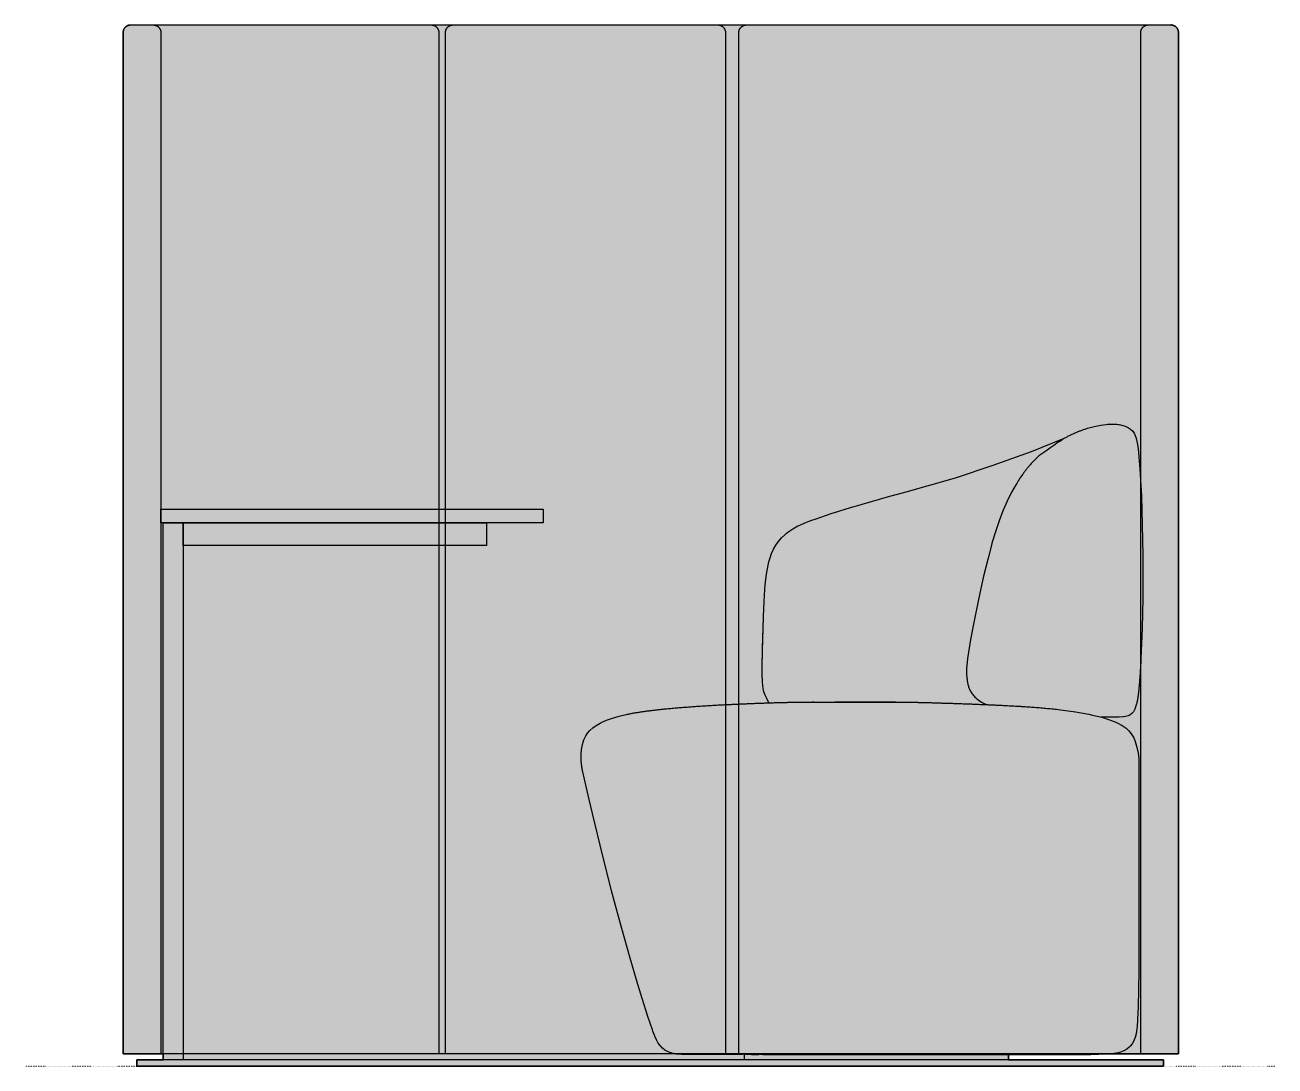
# Model space of a CAD drawing. Header units: millimetres. Extents: x 0 to 2970, y -1248 to 1380.
# Drawn here: x 0 to 1656, y 0 to 1380 of the extents above; entities that cross this region are included whole.
import ezdxf

# ---------------------------------------------------------------- set-up
doc = ezdxf.new("R2010")
doc.units = ezdxf.units.MM
doc.linetypes.add('Dots', pattern=[1, 0, -1])
doc.layers.add('Blocks', color=7, linetype='Continuous')
doc.layers.add('Blocks$Fill', color=7, linetype='Continuous', true_color=0xffffff)
for name, color, linetype, lineweight, true_color in [('Blocks$Inner', 7, 'Continuous', 25, 0x007f00), ('Blocks$Outline', 7, 'Continuous', 35, 0xff3f3f), ('Groud', 7, 'Dots', 25, 0x243775)]:
    doc.layers.add(name, color=color, linetype=linetype, lineweight=lineweight, true_color=true_color)

# ---------------------------------------------------------------- blocks, each defined once
blk = doc.blocks.new('Tulipan Pod Side')
at = {"layer": 'Blocks$Fill'}
blk.add_hatch(color=256, dxfattribs=at).paths.add_polyline_path([(137.9, 1379.8), (1518.1, 1380), (1518.5, 1380), (1518.9, 1380), (1519.3, 1379.9), (1519.7, 1379.9), (1520.1, 1379.8), (1520.5, 1379.7), (1520.8, 1379.6), (1521.2, 1379.5), (1521.6, 1379.4), (1522, 1379.2), (1522.3, 1379), (1522.7, 1378.9), (1523.1, 1378.7), (1523.4, 1378.5), (1523.7, 1378.3), (1524.1, 1378), (1524.4, 1377.8), (1524.7, 1377.5), (1525, 1377.2), (1525.3, 1377), (1525.5, 1376.7), (1525.8, 1376.4), (1526, 1376.1), (1526.3, 1375.7), (1526.5, 1375.4), (1526.7, 1375.1), (1526.9, 1374.7), (1527.1, 1374.4), (1527.3, 1374), (1527.4, 1373.6), (1527.5, 1373.2), (1527.7, 1372.9), (1527.8, 1372.5), (1527.9, 1372.1), (1527.9, 1371.7), (1528, 1371.3), (1528, 1370.9), (1528.1, 1370.5), (1528.1, 1370.1), (1528.1, 1370), (1528.1, 16), (1433.5, 16), (1411.9, 15.4), (1309.7, 15.2), (1309.7, 15.2), (1308.9, 15.2), (1308.9, 15.2), (1308.9, 15.2), (1308.9, 15.2), (1308.9, 15.2), (1308.9, 15.2), (1308.9, 15.2), (1306.5, 15.2), (1306.5, 15.2), (1306.5, 15.2), (1306.5, 15.2), (1306.5, 15.2), (1306.5, 15.2), (1306.5, 15.2), (1303.1, 15.2), (1303.1, 8), (1508.1, 8), (1508.1, 0), (148.1, 0), (148.1, 8), (183.2, 8), (183.2, 16), (130, 16), (130, 1370), (130, 1370.4), (130, 1370.8), (130.1, 1371.2), (130.1, 1371.6), (130.2, 1372), (130.3, 1372.4), (130.4, 1372.8), (130.5, 1373.1), (130.6, 1373.5), (130.8, 1373.9), (130.9, 1374.3), (131.1, 1374.6), (131.3, 1375), (131.5, 1375.3), (131.7, 1375.6), (132, 1376), (132.2, 1376.3), (132.5, 1376.6), (132.7, 1376.9), (133, 1377.2), (133.3, 1377.4), (133.6, 1377.7), (133.9, 1378), (134.2, 1378.2), (134.6, 1378.4), (134.9, 1378.6), (135.3, 1378.8), (135.6, 1379), (136, 1379.2), (136.4, 1379.3), (136.7, 1379.5), (137.1, 1379.6), (137.5, 1379.7)], flags=0)
at = {"layer": 'Blocks$Inner'}
for p, q in [((953.1, 8), (953.1, 16)), ((1206.8, 15.2), (1079, 15.4)), ((1303.1, 8), (1303.1, 16))]:
    blk.add_line(p, q, dxfattribs=at)
for points in [[(137.9, 1379.8), (1518.1, 1380), (1518.5, 1380), (1518.9, 1380), (1519.3, 1379.9), (1519.7, 1379.9), (1520.1, 1379.8), (1520.5, 1379.7), (1520.8, 1379.6), (1521.2, 1379.5), (1521.6, 1379.4), (1522, 1379.2), (1522.3, 1379), (1522.7, 1378.9), (1523.1, 1378.7), (1523.4, 1378.5), (1523.7, 1378.3), (1524.1, 1378), (1524.4, 1377.8), (1524.7, 1377.5), (1525, 1377.2), (1525.3, 1377), (1525.5, 1376.7), (1525.8, 1376.4), (1526, 1376.1), (1526.3, 1375.7), (1526.5, 1375.4), (1526.7, 1375.1), (1526.9, 1374.7), (1527.1, 1374.4), (1527.3, 1374), (1527.4, 1373.6), (1527.5, 1373.2), (1527.7, 1372.9), (1527.8, 1372.5), (1527.9, 1372.1), (1527.9, 1371.7), (1528, 1371.3), (1528, 1370.9), (1528.1, 1370.5), (1528.1, 1370.1), (1528.1, 1370), (1528.1, 16), (130, 16), (130, 1370), (130, 1370.4), (130, 1370.8), (130.1, 1371.2), (130.1, 1371.6), (130.2, 1372), (130.3, 1372.4), (130.4, 1372.8), (130.5, 1373.1), (130.6, 1373.5), (130.8, 1373.9), (130.9, 1374.3), (131.1, 1374.6), (131.3, 1375), (131.5, 1375.3), (131.7, 1375.6), (132, 1376), (132.2, 1376.3), (132.5, 1376.6), (132.7, 1376.9), (133, 1377.2), (133.3, 1377.4), (133.6, 1377.7), (133.9, 1378), (134.2, 1378.2), (134.6, 1378.4), (134.9, 1378.6), (135.3, 1378.8), (135.6, 1379), (136, 1379.2), (136.4, 1379.3), (136.7, 1379.5), (137.1, 1379.6), (137.5, 1379.7)], [(180, 738), (686.6, 738), (686.6, 720), (180, 720)], [(209.4, 720), (611.6, 720), (611.6, 690), (209.4, 690)], [(148.1, 0), (1508.1, 0), (1508.1, 8), (148.1, 8)]]:
    blk.add_lwpolyline(points, close=True, dxfattribs=at)
for points in [[(137.9, 1379.8), (138.3, 1379.9), (138.7, 1379.9), (139.1, 1380), (139.5, 1380), (139.9, 1380), (140, 1380)], [(170, 1380), (170.4, 1380), (170.8, 1380), (171.2, 1379.9), (171.6, 1379.9), (172, 1379.8), (172.4, 1379.7), (172.7, 1379.6), (173.1, 1379.5), (173.5, 1379.4), (173.9, 1379.2), (174.2, 1379), (174.6, 1378.9), (175, 1378.7), (175.3, 1378.5), (175.6, 1378.3), (176, 1378), (176.3, 1377.8), (176.6, 1377.5), (176.9, 1377.2), (177.2, 1377), (177.4, 1376.7), (177.7, 1376.4), (177.9, 1376.1), (178.2, 1375.7), (178.4, 1375.4), (178.6, 1375.1), (178.8, 1374.7), (179, 1374.4), (179.2, 1374), (179.3, 1373.6), (179.4, 1373.2), (179.6, 1372.9), (179.7, 1372.5), (179.8, 1372.1), (179.8, 1371.7), (179.9, 1371.3), (179.9, 1370.9), (180, 1370.5), (180, 1370.1), (180, 1370), (180, 16)], [(538.2, 1380), (538.6, 1380), (539, 1380), (539.4, 1379.9), (539.8, 1379.9), (540.2, 1379.8), (540.6, 1379.7), (541, 1379.6), (541.4, 1379.5), (541.7, 1379.4), (542.1, 1379.2), (542.5, 1379), (542.8, 1378.9), (543.2, 1378.7), (543.5, 1378.5), (543.9, 1378.3), (544.2, 1378), (544.5, 1377.8), (544.8, 1377.5), (545.1, 1377.2), (545.4, 1377), (545.7, 1376.7), (545.9, 1376.4), (546.2, 1376.1), (546.4, 1375.7), (546.6, 1375.4), (546.8, 1375.1), (547, 1374.7), (547.2, 1374.4), (547.4, 1374), (547.5, 1373.6), (547.7, 1373.2), (547.8, 1372.9), (547.9, 1372.5), (548, 1372.1), (548.1, 1371.7), (548.1, 1371.3), (548.2, 1370.9), (548.2, 1370.5), (548.2, 1370.1), (548.2, 1370), (548.2, 16)], [(557, 16), (557, 1370), (557, 1370.4), (557, 1370.8), (557, 1371.2), (557.1, 1371.6), (557.2, 1372), (557.3, 1372.4), (557.4, 1372.8), (557.5, 1373.1), (557.6, 1373.5), (557.8, 1373.9), (557.9, 1374.3), (558.1, 1374.6), (558.3, 1375), (558.5, 1375.3), (558.7, 1375.6), (558.9, 1376), (559.2, 1376.3), (559.5, 1376.6), (559.7, 1376.9), (560, 1377.2), (560.3, 1377.4), (560.6, 1377.7), (560.9, 1378), (561.2, 1378.2), (561.6, 1378.4), (561.9, 1378.6), (562.3, 1378.8), (562.6, 1379), (563, 1379.2), (563.3, 1379.3), (563.7, 1379.5), (564.1, 1379.6), (564.5, 1379.7), (564.9, 1379.8), (565.3, 1379.9), (565.7, 1379.9), (566.1, 1380), (566.5, 1380), (566.9, 1380), (567, 1380)], [(917.9, 1380), (918.3, 1380), (918.7, 1380), (919.1, 1379.9), (919.5, 1379.9), (919.9, 1379.8), (920.3, 1379.7), (920.7, 1379.6), (921.1, 1379.5), (921.5, 1379.4), (921.8, 1379.2), (922.2, 1379), (922.5, 1378.9), (922.9, 1378.7), (923.2, 1378.5), (923.6, 1378.3), (923.9, 1378), (924.2, 1377.8), (924.5, 1377.5), (924.8, 1377.2), (925.1, 1377), (925.4, 1376.7), (925.6, 1376.4), (925.9, 1376.1), (926.1, 1375.7), (926.3, 1375.4), (926.6, 1375.1), (926.7, 1374.7), (926.9, 1374.4), (927.1, 1374), (927.2, 1373.6), (927.4, 1373.2), (927.5, 1372.9), (927.6, 1372.5), (927.7, 1372.1), (927.8, 1371.7), (927.8, 1371.3), (927.9, 1370.9), (927.9, 1370.5), (927.9, 1370.1), (927.9, 1370), (927.9, 16)], [(945.7, 16), (945.7, 1370), (945.7, 1370.4), (945.7, 1370.8), (945.8, 1371.2), (945.8, 1371.6), (945.9, 1372), (946, 1372.4), (946.1, 1372.8), (946.2, 1373.1), (946.3, 1373.5), (946.5, 1373.9), (946.7, 1374.3), (946.8, 1374.6), (947, 1375), (947.2, 1375.3), (947.4, 1375.6), (947.7, 1376), (947.9, 1376.3), (948.2, 1376.6), (948.5, 1376.9), (948.7, 1377.2), (949, 1377.4), (949.3, 1377.7), (949.6, 1378), (950, 1378.2), (950.3, 1378.4), (950.6, 1378.6), (951, 1378.8), (951.3, 1379), (951.7, 1379.2), (952.1, 1379.3), (952.5, 1379.5), (952.8, 1379.6), (953.2, 1379.7), (953.6, 1379.8), (954, 1379.9), (954.4, 1379.9), (954.8, 1380), (955.2, 1380), (955.6, 1380), (955.7, 1380)], [(1478.1, 16), (1478.1, 1370), (1478.1, 1370.4), (1478.1, 1370.8), (1478.2, 1371.2), (1478.2, 1371.6), (1478.3, 1372), (1478.4, 1372.4), (1478.5, 1372.8), (1478.6, 1373.1), (1478.7, 1373.5), (1478.9, 1373.9), (1479, 1374.3), (1479.2, 1374.6), (1479.4, 1375), (1479.6, 1375.3), (1479.8, 1375.6), (1480.1, 1376), (1480.3, 1376.3), (1480.6, 1376.6), (1480.8, 1376.9), (1481.1, 1377.2), (1481.4, 1377.4), (1481.7, 1377.7), (1482, 1378), (1482.3, 1378.2), (1482.7, 1378.4), (1483, 1378.6), (1483.4, 1378.8), (1483.7, 1379), (1484.1, 1379.2), (1484.5, 1379.3), (1484.8, 1379.5), (1485.2, 1379.6), (1485.6, 1379.7), (1486, 1379.8), (1486.4, 1379.9), (1486.8, 1379.9), (1487.2, 1380), (1487.6, 1380), (1488, 1380), (1488.1, 1380)], [(1407.5, 845.4), (1416.6, 847.9), (1425.2, 849.6), (1432.5, 850.5)], [(1451.2, 850), (1456.1, 848.6), (1460.6, 846.7), (1464.4, 844.4), (1464.5, 844.3), (1467.5, 841.6), (1469.3, 838.9), (1470.8, 835.8), (1472, 832.2), (1472.1, 831.9), (1473.5, 826), (1474.6, 818.5), (1475.8, 807.6), (1477.1, 791), (1477.5, 784.3), (1478.9, 755.3), (1480.2, 717.6), (1481, 677.4), (1481.1, 656), (1480.8, 620.2), (1479.9, 580.6), (1478.3, 540), (1477.6, 526.5)], [(1226.6, 778), (1232.7, 779.9), (1282.5, 796.6), (1332.1, 814.2), (1333.2, 814.6), (1375.9, 831.7)], [(976.8, 527.9), (977.2, 553.6), (978.3, 594.6), (978.3, 595.4), (978.7, 606.3), (979.5, 624), (980.6, 638.2), (982.4, 652.2), (984.5, 663.8), (985.6, 668.4), (985.6, 668.4), (986.7, 672.4), (989.1, 679.3), (991.7, 685.3), (994.6, 690.6), (998.1, 695.5), (1002, 700.1), (1006.5, 704.3), (1008.2, 705.7), (1010.6, 707.6), (1017.2, 712), (1024, 715.9), (1025.8, 716.7), (1033.1, 720), (1042.3, 723.4), (1046.9, 725), (1069.4, 732.7), (1071.3, 733.3), (1093.7, 740.3), (1106.4, 744), (1107.6, 744.4), (1142.8, 754.3), (1167.3, 761.1), (1167.3, 761.1), (1226.6, 778), (1232.7, 779.9)], [(1312.7, 770.6), (1306.6, 759.7), (1301.1, 748.7), (1296, 736.9), (1291, 723.9), (1286, 709.3), (1281, 692.9), (1280.8, 692.1), (1275.8, 673.3), (1270, 649.5), (1263.6, 620.6), (1256.9, 588), (1252.7, 565.4), (1248.8, 540.4), (1247.5, 526.4), (1247.5, 518.2), (1247.6, 516)], [(209.4, 8), (183.2, 8), (183.2, 720), (209.6, 720), (209.6, 8), (183.2, 8), (183.4, 8)], [(985.5, 481.4), (982.7, 487.2), (980.5, 491.5), (978.9, 496.2), (978.3, 498.3), (977.4, 503.7), (976.9, 509.8), (976.7, 518.9), (976.8, 526.9), (976.8, 527.9), (977.1, 550.8), (978.3, 594.6)], [(1042.7, 482.4), (1042.7, 482.4), (1042.8, 482.4), (1043, 482.4), (1043.2, 482.4), (1043, 482.4), (1042.8, 482.4), (1042.7, 482.4), (1042.7, 482.4)], [(1153.3, 482.4), (1153.1, 482.4), (1152.7, 482.4), (1151.8, 482.4), (1150.6, 482.4), (1139.5, 482.4), (1128.3, 482.4), (1117.1, 482.4), (1128.3, 482.4), (1139.5, 482.4), (1150.6, 482.4), (1151.8, 482.4), (1152.7, 482.4), (1153.1, 482.4), (1153.3, 482.4)], [(1262.8, 485.3), (1267.1, 482.4), (1271.7, 480.1), (1274.4, 479.1)], [(736.8, 411.9), (737.4, 419.5), (738.7, 426.4), (740.4, 432.2), (742.6, 437), (742.9, 437.5), (745.4, 441.3), (748.5, 444.9), (752.2, 448.2), (756.6, 451.4), (762, 454.5), (763.4, 455.2), (770.4, 458.3), (778.2, 461.2), (787.1, 463.8), (796.4, 466), (796.8, 466.1)], [(1368.6, 472.6), (1391.9, 469.4), (1409.5, 466.4), (1414.4, 465.3), (1426.6, 462.3), (1436.8, 459), (1445.2, 455.6), (1446.7, 454.9), (1453.6, 451.2), (1458.6, 447.7), (1462.5, 444.2), (1465.6, 440.5), (1466.5, 439), (1468.8, 434.9), (1470.9, 430), (1472.7, 424.2), (1474.2, 417.4), (1474.5, 415.2), (1475.4, 407.4), (1475.7, 399.3), (1475.7, 395.3), (1475.7, 377), (1475.7, 361.5), (1475.7, 356.4), (1475.7, 275.3), (1475.7, 238), (1475.7, 223.9), (1475.4, 125.1), (1474.5, 78.3), (1473.9, 62.2)], [(1472.6, 480), (1470.3, 472.9), (1468.3, 469.4), (1466.5, 467.4), (1464.1, 465.6), (1461.4, 464.3), (1457.9, 463.4), (1455.1, 463), (1455, 462.9), (1449.4, 462.6), (1446, 462.6), (1425.4, 462.6)], [(847.8, 21.1), (844.6, 23.7), (841.4, 27), (839, 30.2), (836.5, 34.5), (834.4, 39.4), (831.8, 46.2), (831.2, 47.9), (825, 65.8), (817.5, 89.6), (812.3, 106.7), (811.8, 108.1), (800.8, 145.9), (787.6, 193.4), (777.2, 232.4), (777.2, 232.5), (765.6, 278.2), (751.7, 334.9), (747.3, 353.2), (738.4, 391.8)], [(1470.8, 38.2), (1468.9, 33.3), (1466.6, 29.4), (1464, 26.1), (1462.7, 24.9), (1459.6, 22.5), (1455.8, 20.3), (1451.3, 18.5), (1448.2, 17.5), (1442.9, 16.5), (1439.7, 16.2), (1411.9, 15.4)], [(1079, 15.4), (1210.8, 15.2), (1217.8, 15.2), (1239.1, 15.2), (1258, 15.2), (1276.9, 15.2), (1295.8, 15.2)], [(1295.8, 15.2), (1292.4, 15.2), (1266.4, 15.2), (1252.7, 15.2), (1245.7, 15.2), (1239.1, 15.2)], [(1302, 15.2), (1299, 15.2), (1295.8, 15.2)], [(1308.9, 15.2), (1308.5, 15.2), (1307.9, 15.2), (1307.3, 15.2), (1306.5, 15.2)]]:
    blk.add_lwpolyline(points, dxfattribs=at)
for points, knots in [([(1375.9, 831.7), (1377.1, 832.4), (1379.7, 833.8), (1383.5, 835.7), (1386.8, 837.3), (1389.4, 838.4), (1391.4, 839.3), (1393.4, 840.2), (1396, 841.3), (1399.4, 842.6), (1403.4, 844.1), (1406.2, 845), (1407.5, 845.4)], [107.211508, 107.211508, 107.211508, 107.211508, 107.336508, 107.461508, 107.586508, 107.649008, 107.711508, 107.774008, 107.836508, 107.961508, 108.086508, 108.211508, 108.211508, 108.211508, 108.211508]), ([(1375.9, 831.7), (1375.9, 831.7), (1375.9, 831.7), (1375.8, 831.7), (1375.8, 831.7), (1375.8, 831.7), (1375.8, 831.7), (1375.8, 831.7), (1375.8, 831.7), (1375.8, 831.7), (1375.8, 831.6), (1375.7, 831.6), (1375.7, 831.6), (1375.7, 831.6), (1375.6, 831.5), (1375.5, 831.5), (1375.4, 831.4), (1375.3, 831.3), (1375.1, 831.1), (1374.8, 830.9), (1374.6, 830.8), (1374.5, 830.7), (1374.4, 830.7), (1374.3, 830.6), (1374.2, 830.5), (1374, 830.3), (1373.8, 830.2), (1373.4, 829.9), (1373, 829.6), (1372.4, 829.2), (1371.5, 828.6), (1370.9, 828.2), (1343, 808.7)], [1, 1, 1, 1, 1.05, 1.1, 1.125, 1.15, 1.175, 1.1875, 1.2, 1.2125, 1.225, 1.25, 1.275, 1.3, 1.35, 1.4, 1.4375, 1.475, 1.5125, 1.55, 1.5875, 1.596875, 1.60625, 1.625, 1.64375, 1.6625, 1.7, 1.7375, 1.775, 1.85, 1.925, 2, 2, 2, 2]), ([(1370.6, 828), (1371.1, 828.3), (1371.6, 828.7), (1372.4, 829.2), (1372.9, 829.5), (1373.3, 829.9), (1373.7, 830.1), (1374, 830.3), (1374.2, 830.4), (1374.3, 830.6), (1374.4, 830.6), (1374.5, 830.7), (1374.6, 830.8), (1374.8, 830.9), (1375, 831.1), (1375.2, 831.2), (1375.4, 831.3), (1375.5, 831.4), (1375.5, 831.5), (1375.6, 831.5), (1375.6, 831.6), (1375.7, 831.6), (1375.7, 831.6), (1375.7, 831.6), (1375.8, 831.6), (1375.8, 831.7), (1375.8, 831.7), (1375.8, 831.7), (1375.8, 831.7), (1375.9, 831.7), (1375.9, 831.7), (1375.9, 831.7)], [0, 0, 0, 0, 0.1, 0.15, 0.2, 0.25, 0.3, 0.325, 0.35, 0.375, 0.3875, 0.4, 0.41875, 0.4375, 0.475, 0.5125, 0.55, 0.5875, 0.60625, 0.625, 0.6625, 0.7, 0.7375, 0.75625, 0.775, 0.79375, 0.8125, 0.85, 0.8875, 0.925, 1, 1, 1, 1]), ([(1343, 808.7), (1341, 806.8), (1337.1, 803.1), (1332.5, 798.1), (1329, 794), (1326.4, 790.8), (1324, 787.6), (1320.8, 783.2), (1317, 777.6), (1314.1, 773), (1312.7, 770.6)], [2, 2, 2, 2, 2.166667, 2.333333, 2.416667, 2.5, 2.583333, 2.666667, 2.833333, 3, 3, 3, 3]), ([(1247.6, 516), (1247.8, 514.4), (1248, 512.2), (1248.4, 509.1), (1248.9, 506.9), (1249.4, 504.7), (1250.1, 502.5), (1250.9, 500.4), (1251.5, 499), (1251.9, 498.3)], [19, 19, 19, 19, 19.25, 19.375, 19.5, 19.625, 19.75, 19.875, 20, 20, 20, 20]), ([(1477.6, 526.5), (1477.5, 525.7), (1477.5, 524.5), (1477.4, 522.9), (1477.3, 521.7), (1477.2, 520.5), (1477.2, 519.4), (1477.1, 518.2), (1477, 517.1), (1476.9, 515.9), (1476.8, 514.4), (1476.7, 512.4), (1476.5, 510), (1476.4, 508.1), (1476.2, 506.5), (1476.1, 505.4), (1476, 504.2), (1475.9, 503.1), (1475.8, 501.9), (1475.7, 500.8), (1475.6, 499.6), (1475.5, 498.4), (1475.4, 497.3), (1475.2, 496.1), (1475.1, 494.9), (1475, 493.8), (1474.8, 492.6), (1474.7, 491.4), (1474.5, 490.3), (1474.4, 489.3), (1474.3, 488.5), (1474.1, 487.8), (1474, 486.8), (1473.8, 485.7), (1473.6, 484.6), (1473.3, 483.4), (1473, 481.9), (1472.7, 480.7), (1472.6, 480)], [134.211508, 134.211508, 134.211508, 134.211508, 134.261508, 134.286508, 134.311508, 134.336508, 134.361508, 134.386508, 134.411508, 134.436508, 134.461508, 134.511508, 134.561508, 134.611508, 134.636508, 134.661508, 134.686508, 134.711508, 134.736508, 134.761508, 134.786508, 134.811508, 134.836508, 134.861508, 134.886508, 134.911508, 134.936508, 134.961508, 134.986508, 135.011508, 135.024008, 135.036508, 135.061508, 135.086508, 135.111508, 135.136508, 135.161508, 135.211508, 135.211508, 135.211508, 135.211508]), ([(918.4, 478.6), (920.3, 478.7), (924.1, 478.9), (928.9, 479.1), (932.7, 479.3), (935.6, 479.4), (938.5, 479.6), (941.3, 479.7), (944.2, 479.8), (947.1, 479.9), (950, 480.1), (952.8, 480.2), (955.7, 480.3), (958.6, 480.4), (961.5, 480.5), (964.4, 480.6), (967.2, 480.8), (970.1, 480.9), (973, 481), (975.9, 481.1), (978.7, 481.2), (981.6, 481.3), (984.5, 481.4), (987.4, 481.5), (990.2, 481.6), (994.1, 481.7), (996.9, 481.8), (998.8, 481.8)], [90.629527, 90.629527, 90.629527, 90.629527, 90.700956, 90.772384, 90.808099, 90.843813, 90.879527, 90.915242, 90.950956, 90.98667, 91.022384, 91.058099, 91.093813, 91.129527, 91.165242, 91.200956, 91.23667, 91.272384, 91.308099, 91.343813, 91.379527, 91.415242, 91.450956, 91.48667, 91.522384, 91.558099, 91.629527, 91.629527, 91.629527, 91.629527]), ([(998.8, 481.8), (999.8, 481.8), (1002, 481.9), (1005.2, 482), (1007.8, 482), (1009.9, 482.1), (1011.4, 482.1), (1013, 482.2), (1015.1, 482.2), (1017.7, 482.2), (1020.8, 482.3), (1023.9, 482.3), (1026.5, 482.3), (1028.6, 482.4), (1030.2, 482.4), (1031.7, 482.4), (1033.3, 482.4), (1034.9, 482.4), (1037, 482.4), (1039.5, 482.4), (1041.6, 482.4), (1042.7, 482.4)], [91.629527, 91.629527, 91.629527, 91.629527, 91.700956, 91.772384, 91.843813, 91.879527, 91.915242, 91.950956, 91.98667, 92.058099, 92.129527, 92.200956, 92.272384, 92.308099, 92.343813, 92.379527, 92.415242, 92.450956, 92.48667, 92.558099, 92.629527, 92.629527, 92.629527, 92.629527]), ([(1043.2, 482.4), (1043.2, 482.4), (1043.2, 482.4), (1043.3, 482.4), (1043.4, 482.4), (1043.5, 482.4), (1043.5, 482.4), (1043.6, 482.4), (1043.7, 482.4), (1043.8, 482.4), (1043.9, 482.4), (1044.1, 482.4), (1044.2, 482.4), (1044.4, 482.4), (1044.6, 482.3), (1044.8, 482.3), (1045, 482.3)], [0, 0, 0, 0, 0.125, 0.1875, 0.25, 0.3125, 0.375, 0.4375, 0.5, 0.5625, 0.625, 0.6875, 0.75, 0.8125, 0.875, 1, 1, 1, 1]), ([(1045, 482.3), (1044.8, 482.3), (1044.6, 482.3), (1044.4, 482.4), (1044.2, 482.4), (1044.1, 482.4), (1043.9, 482.4), (1043.8, 482.4), (1043.7, 482.4), (1043.6, 482.4), (1043.5, 482.4), (1043.5, 482.4), (1043.4, 482.4), (1043.3, 482.4), (1043.2, 482.4), (1043.2, 482.4), (1043.2, 482.4)], [1, 1, 1, 1, 1.125, 1.1875, 1.25, 1.3125, 1.375, 1.4375, 1.5, 1.5625, 1.625, 1.6875, 1.75, 1.8125, 1.875, 2, 2, 2, 2]), ([(1108.8, 482.4), (1109.2, 482.4), (1109.8, 482.4), (1110.7, 482.4), (1111.3, 482.4), (1111.8, 482.4), (1112.4, 482.4), (1113, 482.4), (1113.5, 482.4), (1114, 482.4), (1114.6, 482.4), (1115, 482.4), (1115.5, 482.4), (1116, 482.4), (1116.5, 482.4), (1116.9, 482.4), (1117.1, 482.4)], [3, 3, 3, 3, 3.125, 3.1875, 3.25, 3.3125, 3.375, 3.4375, 3.5, 3.5625, 3.625, 3.6875, 3.75, 3.8125, 3.875, 4, 4, 4, 4]), ([(1117.1, 482.4), (1116.9, 482.4), (1116.5, 482.4), (1116, 482.4), (1115.5, 482.4), (1115, 482.4), (1114.6, 482.4), (1114, 482.4), (1113.5, 482.4), (1113, 482.4), (1112.4, 482.4), (1111.8, 482.4), (1111.1, 482.4), (1110.1, 482.4), (1109.2, 482.4), (1108.8, 482.4)], [4, 4, 4, 4, 4.125, 4.1875, 4.25, 4.3125, 4.375, 4.4375, 4.5, 4.5625, 4.625, 4.6875, 4.75, 4.875, 5, 5, 5, 5]), ([(1153.3, 482.4), (1154.2, 482.4), (1155.5, 482.4), (1157.2, 482.4), (1158.5, 482.4), (1159.8, 482.4), (1161.1, 482.4), (1162.4, 482.4), (1163.8, 482.4), (1165.1, 482.4), (1166.8, 482.4), (1169, 482.3), (1171.2, 482.3), (1172.9, 482.3), (1174.2, 482.3), (1175.5, 482.2), (1177.3, 482.2), (1179.5, 482.2), (1181.7, 482.1), (1183.4, 482.1), (1184.8, 482.1), (1186.1, 482), (1187.3, 482), (1188.6, 482), (1189.9, 481.9), (1191.2, 481.9), (1192.5, 481.9), (1193.8, 481.8), (1195.6, 481.8), (1197.8, 481.7), (1199.6, 481.7), (1200.5, 481.7)], [10, 10, 10, 10, 10.055556, 10.083333, 10.111111, 10.138889, 10.166667, 10.194444, 10.222222, 10.25, 10.277778, 10.333333, 10.388889, 10.416667, 10.444444, 10.472222, 10.5, 10.555556, 10.611111, 10.638889, 10.666667, 10.694444, 10.722222, 10.75, 10.777778, 10.805556, 10.833333, 10.861111, 10.888889, 10.944444, 11, 11, 11, 11]), ([(1200.5, 481.7), (1202.3, 481.6), (1205.1, 481.5), (1208.9, 481.4), (1211.7, 481.3), (1214.5, 481.2), (1217.3, 481.1), (1220.1, 481.1), (1223, 481), (1225.8, 480.9), (1228.6, 480.8), (1231.4, 480.7), (1234.2, 480.6), (1237.1, 480.5), (1239.9, 480.4), (1242.7, 480.3), (1245.5, 480.2), (1248.3, 480.1), (1251.1, 480), (1253.9, 479.9), (1256.8, 479.8), (1259.6, 479.6), (1262.4, 479.5), (1265.2, 479.4), (1268, 479.3), (1270.8, 479.2), (1273.6, 479.1), (1276.4, 479), (1279.2, 478.8), (1282.1, 478.7), (1284.9, 478.6), (1287.7, 478.5), (1290.5, 478.3), (1293.3, 478.2), (1297.1, 478), (1299.9, 477.9), (1301.7, 477.8)], [11, 11, 11, 11, 11.055556, 11.083333, 11.111111, 11.138889, 11.166667, 11.194444, 11.222222, 11.25, 11.277778, 11.305556, 11.333333, 11.361111, 11.388889, 11.416667, 11.444444, 11.472222, 11.5, 11.527778, 11.555556, 11.583333, 11.611111, 11.638889, 11.666667, 11.694444, 11.722222, 11.75, 11.777778, 11.805556, 11.833333, 11.861111, 11.888889, 11.916667, 11.944444, 12, 12, 12, 12]), ([(796.8, 466.1), (798.4, 466.4), (801.7, 467.1), (806.7, 468), (810.8, 468.7), (814.2, 469.2), (816.7, 469.6), (819.2, 470), (821.7, 470.3), (824.2, 470.6), (826.7, 471), (829.2, 471.3), (832.6, 471.7), (836.8, 472.2), (841.8, 472.7), (845.2, 473.1), (846.9, 473.3)], [88.629527, 88.629527, 88.629527, 88.629527, 88.729527, 88.829527, 88.929527, 88.979527, 89.029527, 89.079527, 89.129527, 89.179527, 89.229527, 89.279527, 89.329527, 89.429527, 89.529527, 89.629527, 89.629527, 89.629527, 89.629527]), ([(846.9, 473.3), (849.3, 473.5), (854, 474), (861.1, 474.6), (867.1, 475.1), (871.8, 475.5), (875.4, 475.8), (879, 476), (882.6, 476.3), (886.1, 476.6), (889.7, 476.8), (893.3, 477.1), (898.1, 477.4), (904, 477.7), (911.2, 478.2), (916, 478.4), (918.4, 478.6)], [89.629527, 89.629527, 89.629527, 89.629527, 89.729527, 89.829527, 89.929527, 89.979527, 90.029527, 90.079527, 90.129527, 90.179527, 90.229527, 90.279527, 90.329527, 90.429527, 90.529527, 90.629527, 90.629527, 90.629527, 90.629527]), ([(1301.7, 477.8), (1303.1, 477.7), (1306, 477.6), (1310.2, 477.3), (1313.7, 477.1), (1316.5, 477), (1318.6, 476.8), (1320.7, 476.7), (1323.5, 476.5), (1326.9, 476.3), (1331.1, 476), (1335.3, 475.7), (1339.5, 475.4), (1343.6, 475.1), (1347.8, 474.7), (1353.3, 474.2), (1360.3, 473.5), (1365.8, 472.9), (1368.6, 472.6)], [12, 12, 12, 12, 12.0625, 12.125, 12.1875, 12.21875, 12.25, 12.28125, 12.3125, 12.375, 12.4375, 12.5, 12.5625, 12.625, 12.6875, 12.75, 12.875, 13, 13, 13, 13]), ([(738.4, 391.8), (738.3, 392.7), (738, 394.3), (737.5, 397.6), (737.1, 400.9), (736.8, 404.3), (736.7, 407.6), (736.7, 410.2), (736.8, 411.9)], [71.629527, 71.629527, 71.629527, 71.629527, 71.754527, 71.879527, 72.129527, 72.254527, 72.379527, 72.629527, 72.629527, 72.629527, 72.629527]), ([(1473.9, 62.2), (1473.8, 60.5), (1473.6, 57.5), (1473.3, 53.6), (1473.1, 50.7), (1472.9, 48.7), (1472.7, 47.5), (1472.6, 46.6), (1472.5, 45.9), (1472.4, 45.4), (1472.4, 45), (1472.3, 44.6), (1472.3, 44.3), (1472.2, 44), (1472.1, 43.6), (1472.1, 43.1), (1472, 42.7), (1471.9, 42.3), (1471.8, 41.9), (1471.7, 41.3), (1471.5, 40.5), (1471.2, 39.4), (1470.9, 38.6), (1470.8, 38.2)], [42, 42, 42, 42, 42.142857, 42.285714, 42.428571, 42.5, 42.571429, 42.607143, 42.642857, 42.678571, 42.696429, 42.714286, 42.732143, 42.75, 42.785714, 42.821429, 42.839286, 42.857143, 42.875, 42.892857, 42.928571, 42.964286, 43, 43, 43, 43]), ([(878.6, 15.3), (877.2, 15.3), (874.5, 15.3), (871.6, 15.4), (869.6, 15.5), (868.3, 15.5), (867, 15.6), (866.1, 15.6), (865.4, 15.7), (864.9, 15.7), (864.4, 15.7), (864.1, 15.7), (863.9, 15.8), (863.7, 15.8), (863.4, 15.8), (863.1, 15.8), (862.8, 15.9), (862.4, 15.9), (862.1, 16), (861.8, 16), (861.4, 16.1), (860.8, 16.2), (860, 16.3), (859.4, 16.4), (859.1, 16.5)], [12, 12, 12, 12, 12.142857, 12.285714, 12.357143, 12.428571, 12.5, 12.571429, 12.607143, 12.642857, 12.678571, 12.696429, 12.714286, 12.732143, 12.75, 12.785714, 12.821429, 12.839286, 12.857143, 12.875, 12.892857, 12.928571, 12.964286, 13, 13, 13, 13]), ([(942.9, 15.4), (942.4, 15.4), (941.6, 15.4), (940.5, 15.4), (939.7, 15.4), (938.9, 15.4), (938.2, 15.4), (937.4, 15.4), (936.6, 15.4), (935.8, 15.4), (935, 15.4), (934.2, 15.4), (933.4, 15.4), (932.6, 15.4), (931.5, 15.4), (930.7, 15.4), (930.1, 15.4)], [9, 9, 9, 9, 9.125, 9.1875, 9.25, 9.3125, 9.375, 9.4375, 9.5, 9.5625, 9.625, 9.6875, 9.75, 9.8125, 9.875, 10, 10, 10, 10]), ([(951.1, 15.5), (951.1, 15.5), (951, 15.5), (950.8, 15.5), (950.5, 15.5), (950.3, 15.4), (950, 15.4), (949.8, 15.4), (949.5, 15.4), (949.3, 15.4), (949, 15.4), (948.8, 15.4), (948.5, 15.4), (948.2, 15.4), (947.7, 15.4), (947, 15.4), (946.1, 15.4), (945, 15.4), (944, 15.4), (943.2, 15.4), (942.9, 15.4)], [8, 8, 8, 8, 8.03125, 8.0625, 8.09375, 8.125, 8.15625, 8.1875, 8.21875, 8.25, 8.28125, 8.3125, 8.34375, 8.375, 8.4375, 8.5, 8.625, 8.75, 8.875, 9, 9, 9, 9]), ([(962.5, 15.4), (962, 15.4), (960.9, 15.4), (959.3, 15.4), (957.9, 15.4), (956.9, 15.4), (956.1, 15.4), (955.4, 15.4), (954.8, 15.4), (954.4, 15.4), (954, 15.4), (953.6, 15.4), (953.2, 15.4), (952.8, 15.4), (952.3, 15.5), (951.7, 15.5), (951.3, 15.5), (951.1, 15.5)], [7, 7, 7, 7, 7.142857, 7.285714, 7.428571, 7.5, 7.571429, 7.642857, 7.678571, 7.714286, 7.75, 7.785714, 7.821429, 7.857143, 7.892857, 7.928571, 8, 8, 8, 8]), ([(962.5, 15.4), (963, 15.4), (964, 15.4), (965.4, 15.4), (967.3, 15.4), (968.6, 15.4), (969.5, 15.4)], [-1, -1, -1, -1, -0.8, -0.6, -0.4, 0, 0, 0, 0]), ([(969.5, 15.4), (968.6, 15.4), (967.3, 15.4), (965.4, 15.4), (964, 15.4), (963, 15.4), (962.5, 15.4)], [6, 6, 6, 6, 6.4, 6.6, 6.8, 7, 7, 7, 7]), ([(969.5, 15.4), (969.8, 15.4), (970.4, 15.4), (971.1, 15.4), (971.6, 15.4), (972, 15.4), (972.3, 15.5), (972.5, 15.5), (972.8, 15.5), (973, 15.5), (973.2, 15.5), (973.5, 15.5), (973.7, 15.5), (974, 15.5), (974.2, 15.5), (974.3, 15.5)], [0, 0, 0, 0, 0.2, 0.3, 0.4, 0.5, 0.55, 0.6, 0.65, 0.7, 0.75, 0.8, 0.85, 0.9, 1, 1, 1, 1]), ([(974.3, 15.5), (974.3, 15.5), (974, 15.5), (973.7, 15.5), (973.5, 15.5), (973.3, 15.5), (973.1, 15.5), (972.9, 15.5), (972.4, 15.5), (971.9, 15.4), (971.3, 15.4), (970.7, 15.4), (970.1, 15.4), (969.7, 15.4), (969.5, 15.4)], [5, 5, 5, 5, 5.069444, 5.138889, 5.208333, 5.243056, 5.277778, 5.347222, 5.416667, 5.555556, 5.666667, 5.777778, 5.888889, 6, 6, 6, 6]), ([(974.3, 15.5), (974.5, 15.5), (974.9, 15.5), (975.5, 15.5), (975.9, 15.5), (976.3, 15.5), (976.7, 15.5), (977.1, 15.5), (977.5, 15.5), (977.9, 15.4), (978.3, 15.4), (978.7, 15.4), (979.2, 15.4), (979.9, 15.4), (980.4, 15.4), (980.7, 15.4)], [1, 1, 1, 1, 1.125, 1.1875, 1.25, 1.3125, 1.375, 1.4375, 1.5, 1.5625, 1.625, 1.6875, 1.75, 1.875, 2, 2, 2, 2]), ([(980.7, 15.4), (980.4, 15.4), (979.9, 15.4), (979.3, 15.4), (978.9, 15.4), (978.5, 15.4), (978.2, 15.4), (977.8, 15.4), (977.4, 15.5), (977.1, 15.5), (976.7, 15.5), (976.3, 15.5), (976.1, 15.5), (975.9, 15.5), (975.7, 15.5), (975.5, 15.5), (975.4, 15.5), (975.2, 15.5), (975.1, 15.5), (974.9, 15.5), (974.6, 15.5), (974.4, 15.5), (974.3, 15.5)], [4, 4, 4, 4, 4.111111, 4.222222, 4.277778, 4.333333, 4.388889, 4.444444, 4.5, 4.555556, 4.611111, 4.666667, 4.722222, 4.75, 4.777778, 4.805556, 4.833333, 4.861111, 4.888889, 4.916667, 4.944444, 5, 5, 5, 5]), ([(980.7, 15.4), (981.6, 15.4), (983, 15.4), (984.9, 15.4), (986.3, 15.4), (987.6, 15.4), (989.4, 15.4), (990.8, 15.4), (991.7, 15.4)], [2, 2, 2, 2, 2.250001, 2.375001, 2.500002, 2.625002, 2.750003, 3, 3, 3, 3]), ([(991.7, 15.4), (990.8, 15.4), (989.4, 15.4), (987.6, 15.4), (986.3, 15.4), (984.9, 15.4), (983, 15.4), (981.6, 15.4), (980.7, 15.4)], [3, 3, 3, 3, 3.25, 3.375, 3.5, 3.625, 3.75, 4, 4, 4, 4]), ([(1006.5, 15.4), (1005.2, 15.4), (1003.2, 15.4), (1000.7, 15.4), (998.2, 15.4), (995.8, 15.4), (993.5, 15.4), (992.3, 15.4), (991.7, 15.4)], [-1, -1, -1, -1, -0.749999, -0.624999, -0.499999, -0.249998, -0.124998, 0, 0, 0, 0]), ([(991.7, 15.4), (992.3, 15.4), (993.5, 15.4), (995.8, 15.4), (998.2, 15.4), (1000.7, 15.4), (1003.2, 15.4), (1005.2, 15.4), (1006.5, 15.4)], [0, 0, 0, 0, 0.125, 0.25, 0.5, 0.625, 0.75, 1, 1, 1, 1]), ([(1027.1, 15.4), (1029.2, 15.4), (1032.4, 15.4), (1036.8, 15.4), (1040, 15.4), (1043.3, 15.4), (1046.5, 15.4), (1049.8, 15.4), (1053, 15.4), (1056.3, 15.4), (1059.5, 15.4), (1062.7, 15.4), (1066, 15.4), (1069.2, 15.4), (1073.6, 15.4), (1076.8, 15.4), (1079, 15.4)], [2, 2, 2, 2, 2.125, 2.1875, 2.25, 2.3125, 2.375, 2.437501, 2.500001, 2.562501, 2.625001, 2.687501, 2.750001, 2.812501, 2.875001, 3, 3, 3, 3]), ([(1306.5, 15.2), (1306.6, 15.2), (1306.9, 15.2), (1307.2, 15.2), (1307.4, 15.2), (1307.6, 15.2), (1307.8, 15.2), (1307.9, 15.2), (1308.1, 15.2), (1308.2, 15.2), (1308.3, 15.2), (1308.5, 15.2), (1308.6, 15.2), (1308.8, 15.2), (1308.9, 15.2), (1308.9, 15.2)], [11, 11, 11, 11, 11.125, 11.25, 11.3125, 11.375, 11.4375, 11.5, 11.5625, 11.625, 11.6875, 11.75, 11.8125, 11.875, 12, 12, 12, 12]), ([(1308.9, 15.2), (1309, 15.2), (1309.1, 15.2), (1309.2, 15.2), (1309.3, 15.2), (1309.4, 15.2), (1309.5, 15.2), (1309.5, 15.2), (1309.6, 15.2), (1309.6, 15.2), (1309.6, 15.2), (1309.7, 15.2), (1309.7, 15.2), (1309.7, 15.2)], [12, 12, 12, 12, 12.125, 12.25, 12.375, 12.4375, 12.5, 12.5625, 12.625, 12.6875, 12.75, 12.875, 13, 13, 13, 13]), ([(1309.7, 15.2), (1309.7, 15.2), (1309.7, 15.2), (1309.6, 15.2), (1309.6, 15.2), (1309.6, 15.2), (1309.5, 15.2), (1309.5, 15.2), (1309.4, 15.2), (1309.3, 15.2), (1309.2, 15.2), (1309.1, 15.2), (1309, 15.2), (1308.9, 15.2)], [13, 13, 13, 13, 13.125, 13.25, 13.3125, 13.375, 13.4375, 13.5, 13.5625, 13.625, 13.75, 13.875, 14, 14, 14, 14]), ([(1411.9, 15.4), (1410.3, 15.4), (1407, 15.4), (1402.6, 15.3), (1398.8, 15.3), (1395.9, 15.3), (1393.4, 15.3), (1391.3, 15.3), (1389.8, 15.3), (1388.2, 15.3), (1386.9, 15.3), (1385.9, 15.3), (1385.1, 15.3), (1384.4, 15.3), (1383.9, 15.3), (1383.5, 15.3), (1383.1, 15.3), (1382.6, 15.3), (1382, 15.3), (1381.3, 15.3), (1380.6, 15.3), (1379.9, 15.3), (1379.1, 15.3), (1378.3, 15.3), (1377.5, 15.2), (1376.9, 15.2), (1376.3, 15.2), (1375.5, 15.2), (1374.4, 15.2), (1373, 15.2), (1371.5, 15.2), (1369.8, 15.2), (1368.3, 15.2), (1366.9, 15.2), (1365.8, 15.2), (1364.8, 15.2), (1364, 15.2), (1363.4, 15.2), (1362.7, 15.2), (1361.8, 15.2), (1360.5, 15.2), (1358.8, 15.2), (1356.5, 15.2), (1353.4, 15.2), (1349.5, 15.2), (1345.6, 15.2), (1342.4, 15.2), (1340.1, 15.2), (1338.5, 15.2), (1337.2, 15.2), (1336.3, 15.2), (1335.5, 15.2), (1334.7, 15.2), (1333.5, 15.2), (1332.1, 15.2), (1330.6, 15.2), (1328.8, 15.2), (1326.8, 15.2), (1325.1, 15.2), (1323.8, 15.2), (1323, 15.2), (1322.4, 15.2), (1321.8, 15.2), (1321.1, 15.2), (1320.4, 15.2), (1319.5, 15.2), (1318.6, 15.2), (1317.6, 15.2), (1316.8, 15.2), (1316, 15.2), (1315.2, 15.2), (1314.3, 15.2), (1313.1, 15.2), (1311.6, 15.2), (1310.4, 15.2), (1309.7, 15.2)], [80.784468, 80.784468, 80.784468, 80.784468, 80.875378, 80.966287, 81.011741, 81.057196, 81.10265, 81.125378, 81.148105, 81.170832, 81.193559, 81.204923, 81.216287, 81.22765, 81.233332, 81.239014, 81.244696, 81.250378, 81.261741, 81.273105, 81.284468, 81.295832, 81.307196, 81.318559, 81.324241, 81.329923, 81.335605, 81.341287, 81.35265, 81.364014, 81.375378, 81.386741, 81.398105, 81.403787, 81.409468, 81.41515, 81.417991, 81.420832, 81.423673, 81.426514, 81.432196, 81.437878, 81.443559, 81.454923, 81.466287, 81.47765, 81.489014, 81.494696, 81.500378, 81.506059, 81.5089, 81.511741, 81.516003, 81.520264, 81.528787, 81.537309, 81.545832, 81.562878, 81.579923, 81.588446, 81.596968, 81.60123, 81.605491, 81.614014, 81.622537, 81.631059, 81.648105, 81.66515, 81.682196, 81.690718, 81.699241, 81.716287, 81.733332, 81.750378, 81.784468, 81.784468, 81.784468, 81.784468])]:
    blk.add_open_spline(points, degree=3, knots=knots, dxfattribs=at)
for points in [[(1432.5, 850.5), (1434.6, 850.7), (1438.8, 850.9), (1445.1, 850.9), (1449.2, 850.4), (1451.2, 850)], [(1251.9, 498.3), (1252.7, 496.6), (1254.7, 493.4), (1258.4, 489), (1261.3, 486.5), (1262.8, 485.3)], [(1045, 482.3), (1045.3, 482.3), (1046, 482.3), (1047.3, 482.3), (1048.6, 482.3), (1049.4, 482.3), (1049.7, 482.3)], [(1049.7, 482.3), (1053.6, 482.3), (1061.1, 482.3), (1068.9, 482.3), (1073, 482.3)], [(1073, 482.3), (1077, 482.3), (1085.6, 482.3), (1094.1, 482.3), (1098.1, 482.3)], [(1098.1, 482.3), (1094.1, 482.3), (1085.6, 482.3), (1077, 482.3), (1073, 482.3)], [(1098.1, 482.3), (1100, 482.3), (1103.7, 482.3), (1107.2, 482.4), (1108.8, 482.4)], [(1108.8, 482.4), (1107.2, 482.4), (1103.7, 482.3), (1100, 482.3), (1098.1, 482.3)], [(859.1, 16.5), (857.8, 16.8), (855.1, 17.5), (851.3, 19), (848.9, 20.4), (847.8, 21.1)], [(923.8, 15.4), (922.9, 15.4), (921.3, 15.4), (919.8, 15.4), (878.6, 15.3)], [(930.1, 15.4), (929, 15.4), (926.8, 15.4), (924.7, 15.4), (923.8, 15.4)], [(1006.5, 15.4), (1008.2, 15.4), (1011.5, 15.4), (1016.7, 15.4), (1021.9, 15.4), (1025.3, 15.4), (1027.1, 15.4)], [(1295.8, 15.2), (1296.9, 15.2), (1299, 15.2), (1301.1, 15.2), (1302, 15.2)], [(1302, 15.2), (1302.9, 15.2), (1304.6, 15.2), (1305.9, 15.2), (1306.5, 15.2)], [(1306.5, 15.2), (1305.9, 15.2), (1304.6, 15.2), (1302.9, 15.2), (1302, 15.2)]]:
    blk.add_open_spline(points, degree=3, dxfattribs=at)
at = {"layer": 'Blocks$Outline'}
for points in [[(130.9, 1374.3), (131.1, 1374.6)], [(131.1, 1374.6), (131.3, 1375)], [(131.3, 1375), (131.5, 1375.3)], [(131.5, 1375.3), (131.7, 1375.6)], [(131.7, 1375.6), (132, 1376)], [(132, 1376), (132.2, 1376.3)], [(132.2, 1376.3), (132.5, 1376.6)], [(132.5, 1376.6), (132.7, 1376.9)], [(132.7, 1376.9), (133, 1377.2)], [(133, 1377.2), (133.3, 1377.4)], [(133.3, 1377.4), (133.6, 1377.7)], [(133.6, 1377.7), (133.9, 1378)], [(133.9, 1378), (134.2, 1378.2)], [(134.2, 1378.2), (134.6, 1378.4)], [(134.6, 1378.4), (134.9, 1378.6)], [(134.9, 1378.6), (135.3, 1378.8)], [(135.3, 1378.8), (135.6, 1379)], [(135.6, 1379), (136, 1379.2)], [(136, 1379.2), (136.4, 1379.3)], [(136.4, 1379.3), (136.7, 1379.5)], [(136.7, 1379.5), (137.1, 1379.6)], [(137.1, 1379.6), (137.5, 1379.7)], [(137.5, 1379.7), (137.9, 1379.8)], [(137.9, 1379.8), (1518.1, 1380)], [(1518.1, 1380), (1518.5, 1380)], [(1518.5, 1380), (1518.9, 1380)], [(1518.9, 1380), (1519.3, 1379.9)], [(1519.3, 1379.9), (1519.7, 1379.9)], [(1519.7, 1379.9), (1520.1, 1379.8)], [(1520.1, 1379.8), (1520.5, 1379.7)], [(1520.5, 1379.7), (1520.8, 1379.6)], [(1520.8, 1379.6), (1521.2, 1379.5)], [(1521.2, 1379.5), (1521.6, 1379.4)], [(1521.6, 1379.4), (1522, 1379.2)], [(1522, 1379.2), (1522.3, 1379)], [(1522.3, 1379), (1522.7, 1378.9)], [(1522.7, 1378.9), (1523.1, 1378.7)], [(1523.1, 1378.7), (1523.4, 1378.5)], [(1523.4, 1378.5), (1523.7, 1378.3)], [(1523.7, 1378.3), (1524.1, 1378)], [(1524.1, 1378), (1524.4, 1377.8)], [(1524.4, 1377.8), (1524.7, 1377.5)], [(1524.7, 1377.5), (1525, 1377.2)], [(1525, 1377.2), (1525.3, 1377)], [(1525.3, 1377), (1525.5, 1376.7)], [(1525.5, 1376.7), (1525.8, 1376.4)], [(1525.8, 1376.4), (1526, 1376.1)], [(1526, 1376.1), (1526.3, 1375.7)], [(1526.3, 1375.7), (1526.5, 1375.4)], [(1526.5, 1375.4), (1526.7, 1375.1)], [(1526.7, 1375.1), (1526.9, 1374.7)], [(1526.9, 1374.7), (1527.1, 1374.4)], [(130, 1370.8), (130.1, 1371.2)], [(130, 1370.4), (130, 1370.8)], [(130, 1370), (130, 1370.4)], [(130, 16), (130, 1370)], [(130.1, 1371.6), (130.2, 1372)], [(130.1, 1371.2), (130.1, 1371.6)], [(130.2, 1372), (130.3, 1372.4)], [(130.3, 1372.4), (130.4, 1372.8)], [(130.4, 1372.8), (130.5, 1373.1)], [(130.5, 1373.1), (130.6, 1373.5)], [(130.6, 1373.5), (130.8, 1373.9)], [(130.8, 1373.9), (130.9, 1374.3)], [(1527.1, 1374.4), (1527.3, 1374)], [(1527.3, 1374), (1527.4, 1373.6)], [(1527.4, 1373.6), (1527.5, 1373.2)], [(1527.5, 1373.2), (1527.7, 1372.9)], [(1527.7, 1372.9), (1527.8, 1372.5)], [(1527.8, 1372.5), (1527.9, 1372.1)], [(1527.9, 1372.1), (1527.9, 1371.7)], [(1527.9, 1371.7), (1528, 1371.3)], [(1528, 1371.3), (1528, 1370.9)], [(1528, 1370.9), (1528.1, 1370.5)], [(1528.1, 1370.5), (1528.1, 1370.1)], [(1528.1, 1370.1), (1528.1, 1370)], [(1528.1, 1370), (1528.1, 16)], [(183.2, 16), (130, 16)], [(148.1, 0), (148.1, 8)], [(148.1, 8), (183.2, 8)], [(1508.1, 0), (148.1, 0)], [(183.2, 8), (183.2, 16)], [(1303.1, 15.2), (1303.1, 8)], [(1303.1, 8), (1508.1, 8)], [(1433.5, 16), (1411.9, 15.4)], [(1528.1, 16), (1433.5, 16)], [(1508.1, 8), (1508.1, 0)]]:
    blk.add_lwpolyline(points, dxfattribs=at)
for points, knots in [([(1306.5, 15.2), (1306.5, 15.2), (1305.9, 15.2), (1304.9, 15.2), (1303.6, 15.2), (1303.1, 15.2)], [-1, -1, -1, -1, -0.9999993, -0.5, -0.2065479, -0.2065479, -0.2065479, -0.2065479]), ([(1308.9, 15.2), (1308.9, 15.2), (1308.8, 15.2), (1308.6, 15.2), (1308.5, 15.2), (1308.4, 15.2), (1308.3, 15.2), (1308.2, 15.2), (1308.1, 15.2), (1308, 15.2), (1307.9, 15.2), (1307.8, 15.2), (1307.6, 15.2), (1307.4, 15.2), (1307.3, 15.2), (1307.2, 15.2), (1306.9, 15.2), (1306.6, 15.2), (1306.5, 15.2), (1306.5, 15.2)], [0.0000038, 0.0000038, 0.0000038, 0.0000038, 0.125, 0.1875, 0.25, 0.251658, 0.3125, 0.375, 0.4375, 0.5, 0.5016887, 0.5625, 0.625, 0.6875, 0.75, 0.7510023, 0.875, 0.9999992, 0.9999992, 0.9999992, 0.9999992, 0.9999992]), ([(1309.7, 15.2), (1309.7, 15.2), (1309.7, 15.2), (1309.6, 15.2), (1309.6, 15.2), (1309.6, 15.2), (1309.5, 15.2), (1309.5, 15.2), (1309.4, 15.2), (1309.3, 15.2), (1309.2, 15.2), (1309.1, 15.2), (1309, 15.2), (1308.9, 15.2), (1308.9, 15.2)], [-1, -1, -1, -1, -0.875, -0.75, -0.6875, -0.625, -0.5625, -0.5, -0.4375, -0.375, -0.25, -0.125, -0.000005, 0, 0, 0, 0]), ([(1411.9, 15.4), (1410.3, 15.4), (1407, 15.4), (1402.6, 15.3), (1398.8, 15.3), (1395.9, 15.3), (1393.4, 15.3), (1391.3, 15.3), (1389.8, 15.3), (1388.2, 15.3), (1386.9, 15.3), (1385.9, 15.3), (1385.1, 15.3), (1384.4, 15.3), (1383.9, 15.3), (1383.5, 15.3), (1383.1, 15.3), (1382.6, 15.3), (1382, 15.3), (1381.3, 15.3), (1380.6, 15.3), (1379.9, 15.3), (1379.1, 15.3), (1378.3, 15.3), (1377.5, 15.2), (1376.9, 15.2), (1376.3, 15.2), (1375.5, 15.2), (1374.4, 15.2), (1373, 15.2), (1371.5, 15.2), (1369.8, 15.2), (1368.3, 15.2), (1366.9, 15.2), (1365.8, 15.2), (1364.8, 15.2), (1364, 15.2), (1363.4, 15.2), (1362.7, 15.2), (1361.8, 15.2), (1360.5, 15.2), (1358.8, 15.2), (1356.5, 15.2), (1353.4, 15.2), (1349.5, 15.2), (1345.6, 15.2), (1342.4, 15.2), (1340.1, 15.2), (1338.5, 15.2), (1337.2, 15.2), (1336.3, 15.2), (1335.5, 15.2), (1334.7, 15.2), (1333.5, 15.2), (1332.1, 15.2), (1330.6, 15.2), (1328.8, 15.2), (1326.8, 15.2), (1325.1, 15.2), (1323.8, 15.2), (1323, 15.2), (1322.4, 15.2), (1321.8, 15.2), (1321.1, 15.2), (1320.4, 15.2), (1319.5, 15.2), (1318.6, 15.2), (1317.6, 15.2), (1316.8, 15.2), (1316, 15.2), (1315.2, 15.2), (1314.3, 15.2), (1313.1, 15.2), (1311.6, 15.2), (1310.4, 15.2), (1309.7, 15.2)], [0, 0, 0, 0, 0.090909, 0.181818, 0.227273, 0.272727, 0.318182, 0.340909, 0.363636, 0.386364, 0.409091, 0.420455, 0.431818, 0.443182, 0.448864, 0.454545, 0.460227, 0.465909, 0.477273, 0.488636, 0.5, 0.511364, 0.522727, 0.534091, 0.539773, 0.545455, 0.551136, 0.556818, 0.568182, 0.579545, 0.590909, 0.602273, 0.613636, 0.619318, 0.625, 0.630682, 0.633523, 0.636364, 0.639205, 0.642045, 0.647727, 0.653409, 0.659091, 0.670455, 0.681818, 0.693182, 0.704545, 0.710227, 0.715909, 0.721591, 0.724432, 0.727273, 0.731534, 0.735795, 0.744318, 0.752841, 0.761364, 0.778409, 0.795455, 0.803977, 0.8125, 0.816761, 0.821023, 0.829545, 0.838068, 0.846591, 0.863636, 0.880682, 0.897727, 0.90625, 0.914773, 0.931818, 0.948864, 0.965909, 1, 1, 1, 1])]:
    blk.add_open_spline(points, degree=3, knots=knots, dxfattribs=at)

msp = doc.modelspace()

# ---------------------------------------------------------------- linework, layer by layer
at = {"layer": 'Groud'}
msp.add_lwpolyline([(0, 0), (1656, 0)], dxfattribs=at)

# ---------------------------------------------------------------- block references
at = {"layer": 'Blocks'}
msp.add_blockref('Tulipan Pod Side', (0, 0), dxfattribs=at)

doc.saveas('drawing.dxf')
